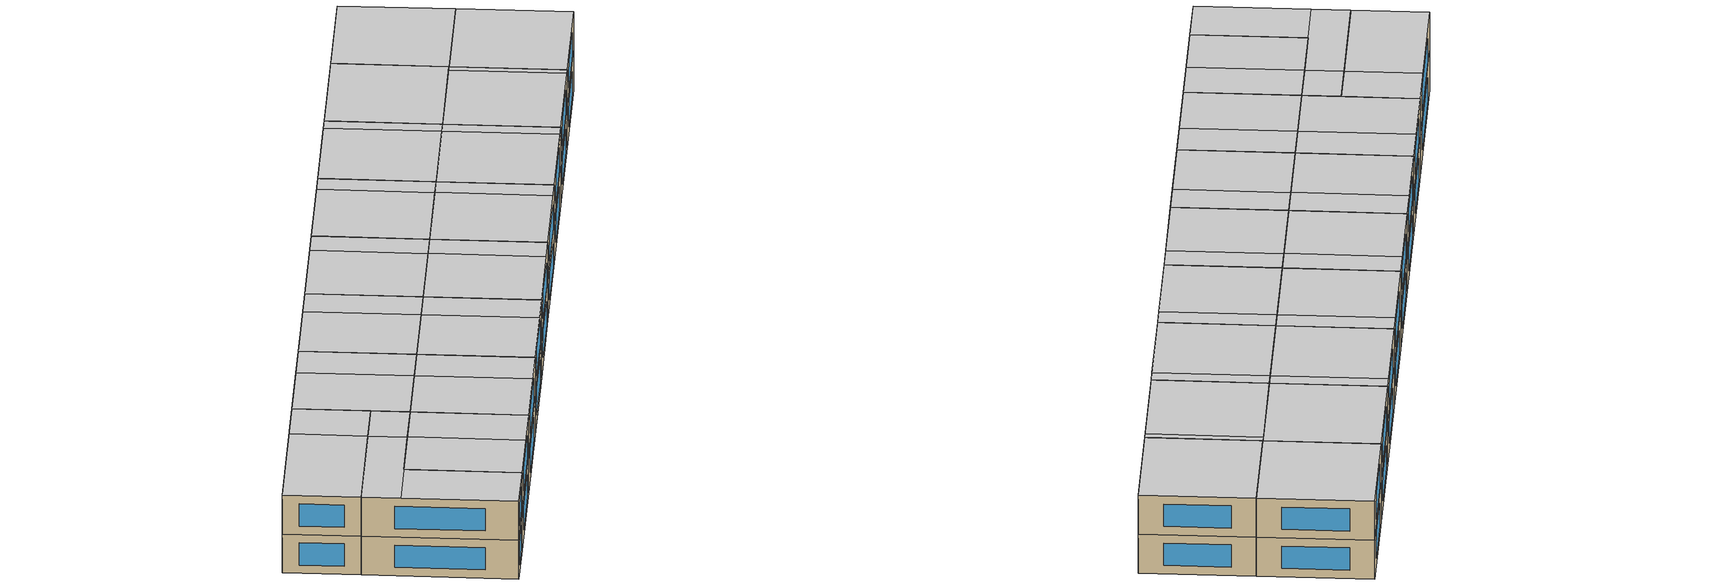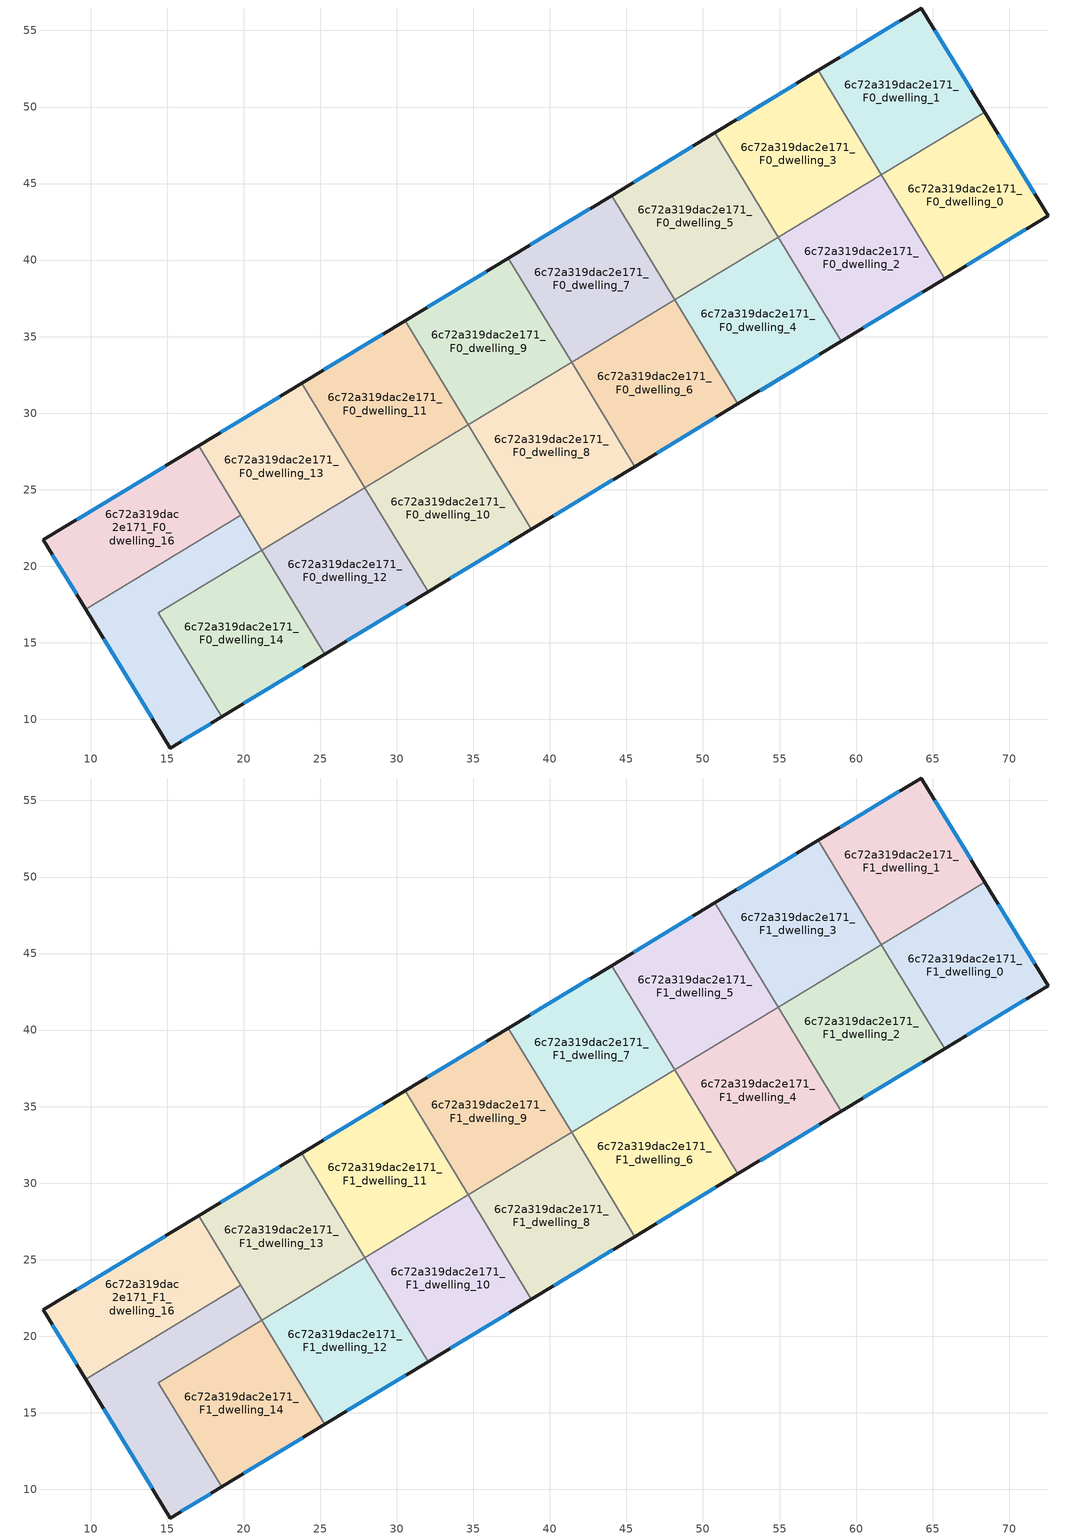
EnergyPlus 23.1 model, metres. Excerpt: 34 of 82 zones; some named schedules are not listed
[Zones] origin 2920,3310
6c72a319dac2e171_F0_dwelling_0
 floor ground (EU_floor_Construction): 68.41,49.67 72.55,42.89 65.78,38.78 61.66,45.58 z0
 wall outside (EU_wall_Construction): 65.78,38.78 72.55,42.89 68.41,49.67 z0:3
 wall to 6c72a319dac2e171_F0_dwelling_1 (EU_wall_Construction): 68.41,49.67 61.66,45.58 z0:3
 wall to 6c72a319dac2e171_F0_dwelling_2 (EU_wall_Construction): 61.66,45.58 65.78,38.78 z0:3
 window (EU_Window_Construction): 71.66,44.34 69.3,48.21 / 67.23,39.66 71.1,42.01 z0.64:2.36
6c72a319dac2e171_F0_dwelling_1
 floor ground (EU_floor_Construction): 64.25,56.47 68.41,49.67 61.66,45.58 57.53,52.39 z0
 wall outside (EU_wall_Construction): 68.41,49.67 64.25,56.47 57.53,52.39 z0:3
 wall to 6c72a319dac2e171_F0_dwelling_3 (EU_wall_Construction): 57.53,52.39 61.65,45.59 z0:3
 wall to 6c72a319dac2e171_F0_dwelling_2 (EU_wall_Construction): 61.65,45.59 61.66,45.58 z0:3
 window (EU_Window_Construction): 67.52,51.12 65.14,55.01 / 62.81,55.6 58.97,53.27 z0.64:2.36
6c72a319dac2e171_F0_dwelling_10
 floor ground (EU_floor_Construction): 34.66,29.23 38.79,22.42 32.04,18.34 27.92,25.14 z0
 wall outside (EU_wall_Construction): 32.04,18.34 38.79,22.42 z0:3
 wall to 6c72a319dac2e171_F0_dwelling_11 (EU_wall_Construction): 34.66,29.23 27.92,25.14 z0:3
 wall to 6c72a319dac2e171_F0_dwelling_8 (EU_wall_Construction): 38.79,22.42 34.66,29.23 z0:3
 wall to 6c72a319dac2e171_F0_dwelling_12 (EU_wall_Construction): 27.92,25.14 32.04,18.34 z0:3
 window (EU_Window_Construction): 33.49,19.21 37.34,21.55 z0.64:2.36
6c72a319dac2e171_F0_dwelling_11
 floor ground (EU_floor_Construction): 30.54,36.04 34.66,29.23 27.92,25.14 23.79,31.95 z0
 wall outside (EU_wall_Construction): 30.54,36.04 23.79,31.95 z0:3
 wall to 6c72a319dac2e171_F0_dwelling_9 (EU_wall_Construction): 34.66,29.23 30.54,36.04 z0:3
 wall to 6c72a319dac2e171_F0_dwelling_13 (EU_wall_Construction): 23.79,31.95 27.92,25.14 z0:3
 window (EU_Window_Construction): 29.09,35.16 25.24,32.83 z0.64:2.36
6c72a319dac2e171_F0_dwelling_12
 floor ground (EU_floor_Construction): 27.92,25.14 32.04,18.34 25.3,14.25 21.17,21.05 z0
 wall outside (EU_wall_Construction): 25.3,14.25 32.04,18.34 z0:3
 wall to 6c72a319dac2e171_F0_dwelling_14 (EU_wall_Construction): 21.17,21.05 25.3,14.25 z0:3
 wall to 6c72a319dac2e171_F0_dwelling_13 (EU_wall_Construction): 27.92,25.14 21.17,21.05 z0:3
 window (EU_Window_Construction): 26.74,15.12 30.6,17.46 z0.64:2.36
6c72a319dac2e171_F0_dwelling_13
 floor ground (EU_floor_Construction): 23.79,31.95 27.92,25.14 21.17,21.05 17.04,27.86 z0
 wall outside (EU_wall_Construction): 23.79,31.95 17.04,27.86 z0:3
 wall to 6c72a319dac2e171_F0_dwelling_16 (EU_wall_Construction): 17.04,27.86 19.79,23.33 z0:3
 wall to 6c72a319dac2e171_F0_dwelling_15 (EU_wall_Construction): 19.79,23.33 21.17,21.05 z0:3
 window (EU_Window_Construction): 22.35,31.08 18.49,28.74 z0.64:2.36
6c72a319dac2e171_F0_dwelling_14
 floor ground (EU_floor_Construction): 21.17,21.05 25.3,14.25 18.55,10.16 14.42,16.97 z0
 wall outside (EU_wall_Construction): 18.55,10.16 25.3,14.25 z0:3
 wall to 6c72a319dac2e171_F0_dwelling_15 (EU_wall_Construction): 21.17,21.05 14.42,16.97 18.55,10.16 z0:3
 window (EU_Window_Construction): 20,11.03 23.85,13.37 z0.64:2.36
6c72a319dac2e171_F0_dwelling_15
 floor ground (EU_floor_Construction): 19.79,23.33 21.17,21.05 14.42,16.97 18.55,10.16 15.2,8.13 9.67,17.19 z0
 wall outside (EU_wall_Construction): 9.67,17.19 15.2,8.13 18.55,10.16 z0:3
 wall to 6c72a319dac2e171_F0_dwelling_16 (EU_wall_Construction): 19.79,23.33 9.67,17.19 z0:3
 window (EU_Window_Construction): 15.92,8.56 17.83,9.72 / 10.85,15.25 14.01,10.07 z0.64:2.36
6c72a319dac2e171_F0_dwelling_16
 floor ground (EU_floor_Construction): 17.04,27.86 19.79,23.33 9.67,17.19 6.91,21.72 z0
 wall outside (EU_wall_Construction): 17.04,27.86 6.91,21.72 9.67,17.19 z0:3
 window (EU_Window_Construction): 7.5,20.75 9.07,18.16 / 14.87,26.55 9.08,23.03 z0.64:2.36
6c72a319dac2e171_F0_dwelling_2
 floor ground (EU_floor_Construction): 61.65,45.59 65.78,38.78 59.03,34.69 54.91,41.5 z0
 wall outside (EU_wall_Construction): 59.03,34.69 65.78,38.78 z0:3
 wall to 6c72a319dac2e171_F0_dwelling_4 (EU_wall_Construction): 54.91,41.5 59.03,34.69 z0:3
 wall to 6c72a319dac2e171_F0_dwelling_3 (EU_wall_Construction): 61.65,45.59 54.91,41.5 z0:3
 window (EU_Window_Construction): 60.48,35.57 64.33,37.91 z0.64:2.36
6c72a319dac2e171_F0_dwelling_3
 floor ground (EU_floor_Construction): 57.53,52.39 61.65,45.59 54.91,41.5 50.78,48.31 z0
 wall outside (EU_wall_Construction): 57.53,52.39 50.78,48.31 z0:3
 wall to 6c72a319dac2e171_F0_dwelling_5 (EU_wall_Construction): 50.78,48.31 54.91,41.5 z0:3
 window (EU_Window_Construction): 56.08,51.52 52.23,49.18 z0.64:2.36
6c72a319dac2e171_F0_dwelling_4
 floor ground (EU_floor_Construction): 54.91,41.5 59.03,34.69 52.28,30.6 48.16,37.41 z0
 wall outside (EU_wall_Construction): 52.28,30.6 59.03,34.69 z0:3
 wall to 6c72a319dac2e171_F0_dwelling_6 (EU_wall_Construction): 48.16,37.41 52.28,30.6 z0:3
 wall to 6c72a319dac2e171_F0_dwelling_5 (EU_wall_Construction): 54.91,41.5 48.16,37.41 z0:3
 window (EU_Window_Construction): 53.73,31.48 57.59,33.82 z0.64:2.36
6c72a319dac2e171_F0_dwelling_5
 floor ground (EU_floor_Construction): 50.78,48.31 54.91,41.5 48.16,37.41 44.03,44.22 z0
 wall outside (EU_wall_Construction): 50.78,48.31 44.03,44.22 z0:3
 wall to 6c72a319dac2e171_F0_dwelling_7 (EU_wall_Construction): 44.03,44.22 48.16,37.41 z0:3
 wall adiabatic (EU_wall_Construction): 48.16,37.41 52.28,30.6 z0:3
 window (EU_Window_Construction): 49.33,47.43 45.48,45.09 z0.64:2.36
6c72a319dac2e171_F0_dwelling_6
 floor ground (EU_floor_Construction): 48.16,37.41 52.28,30.6 45.54,26.51 41.41,33.32 z0
 wall outside (EU_wall_Construction): 45.54,26.51 52.28,30.6 z0:3
 wall to 6c72a319dac2e171_F0_dwelling_8 (EU_wall_Construction): 41.41,33.32 45.54,26.51 z0:3
 wall to 6c72a319dac2e171_F0_dwelling_7 (EU_wall_Construction): 48.16,37.41 41.41,33.32 z0:3
 window (EU_Window_Construction): 46.98,27.39 50.84,29.73 z0.64:2.36
6c72a319dac2e171_F0_dwelling_7
 floor ground (EU_floor_Construction): 44.03,44.22 48.16,37.41 41.41,33.32 37.28,40.13 z0
 wall outside (EU_wall_Construction): 44.03,44.22 37.28,40.13 z0:3
 wall to 6c72a319dac2e171_F0_dwelling_9 (EU_wall_Construction): 37.28,40.13 41.41,33.32 z0:3
 window (EU_Window_Construction): 42.59,43.34 38.73,41 z0.64:2.36
6c72a319dac2e171_F0_dwelling_8
 floor ground (EU_floor_Construction): 41.41,33.32 45.54,26.51 38.79,22.42 34.66,29.23 z0
 wall outside (EU_wall_Construction): 38.79,22.42 45.54,26.51 z0:3
 wall to 6c72a319dac2e171_F0_dwelling_9 (EU_wall_Construction): 41.41,33.32 34.66,29.23 z0:3
 window (EU_Window_Construction): 40.24,23.3 44.09,25.64 z0.64:2.36
6c72a319dac2e171_F0_dwelling_9
 floor ground (EU_floor_Construction): 37.28,40.13 41.41,33.32 34.66,29.23 30.54,36.04 z0
 wall outside (EU_wall_Construction): 37.28,40.13 30.54,36.04 z0:3
 window (EU_Window_Construction): 35.84,39.25 31.98,36.92 z0.64:2.36
6c72a319dac2e171_F1_dwelling_0
 floor to 6c72a319dac2e171_F0_dwelling_0 (EU_floor_Construction): 68.41,49.67 72.55,42.89 65.78,38.78 61.66,45.58 z3
 wall outside (EU_wall_Construction): 65.78,38.78 72.55,42.89 68.41,49.67 z3:6
 wall to 6c72a319dac2e171_F1_dwelling_1 (EU_wall_Construction): 68.41,49.67 61.66,45.58 z3:6
 wall to 6c72a319dac2e171_F1_dwelling_2 (EU_wall_Construction): 61.66,45.58 65.78,38.78 z3:6
 window (EU_Window_Construction): 71.66,44.34 69.3,48.21 / 67.23,39.66 71.1,42.01 z3.64:5.36
 ceiling adiabatic (EU_roof_Construction): 72.55,42.89 68.41,49.67 61.66,45.58 65.78,38.78 z6
6c72a319dac2e171_F1_dwelling_1
 floor to 6c72a319dac2e171_F0_dwelling_1 (EU_floor_Construction): 64.25,56.47 68.41,49.67 61.66,45.58 57.53,52.39 z3
 wall outside (EU_wall_Construction): 68.41,49.67 64.25,56.47 57.53,52.39 z3:6
 wall to 6c72a319dac2e171_F1_dwelling_3 (EU_wall_Construction): 57.53,52.39 61.65,45.59 z3:6
 wall to 6c72a319dac2e171_F1_dwelling_2 (EU_wall_Construction): 61.65,45.59 61.66,45.58 z3:6
 window (EU_Window_Construction): 67.52,51.12 65.14,55.01 / 62.81,55.6 58.97,53.27 z3.64:5.36
 ceiling to 6c72a319dac2e171_F2_dwelling_0 (EU_floor_Construction): 68.4,49.68 64.25,56.47 57.53,52.39 61.65,45.59 z6
 ceiling to 6c72a319dac2e171_F2_dwelling_8 (EU_floor_Construction): 68.41,49.67 68.4,49.68 61.65,45.59 61.66,45.58 z6
6c72a319dac2e171_F1_dwelling_10
 floor to 6c72a319dac2e171_F0_dwelling_10 (EU_floor_Construction): 34.66,29.23 38.79,22.42 32.04,18.34 27.92,25.14 z3
 wall outside (EU_wall_Construction): 32.04,18.34 38.79,22.42 z3:6
 wall to 6c72a319dac2e171_F1_dwelling_11 (EU_wall_Construction): 34.66,29.23 27.92,25.14 z3:6
 wall to 6c72a319dac2e171_F1_dwelling_8 (EU_wall_Construction): 38.79,22.42 34.66,29.23 z3:6
 wall to 6c72a319dac2e171_F1_dwelling_12 (EU_wall_Construction): 27.92,25.14 32.04,18.34 z3:6
 window (EU_Window_Construction): 33.49,19.21 37.34,21.55 z3.64:5.36
 ceiling to 6c72a319dac2e171_F2_dwelling_12 (EU_floor_Construction): 38.79,22.43 34.66,29.23 32.57,27.96 36.69,21.16 z6
 ceiling adiabatic (EU_roof_Construction): 36.69,21.16 32.57,27.96 27.92,25.14 32.04,18.34 z6
6c72a319dac2e171_F1_dwelling_11
 floor to 6c72a319dac2e171_F0_dwelling_11 (EU_floor_Construction): 30.54,36.04 34.66,29.23 27.92,25.14 23.79,31.95 z3
 wall outside (EU_wall_Construction): 30.54,36.04 23.79,31.95 z3:6
 wall to 6c72a319dac2e171_F1_dwelling_9 (EU_wall_Construction): 34.66,29.23 30.54,36.04 z3:6
 wall to 6c72a319dac2e171_F1_dwelling_13 (EU_wall_Construction): 23.79,31.95 27.92,25.14 z3:6
 window (EU_Window_Construction): 29.09,35.16 25.24,32.83 z3.64:5.36
 ceiling to 6c72a319dac2e171_F2_dwelling_5 (EU_floor_Construction): 32.54,27.95 28.42,34.75 23.79,31.95 27.92,25.14 z6
 ceiling to 6c72a319dac2e171_F2_dwelling_4 (EU_floor_Construction): 34.66,29.23 30.54,36.04 28.42,34.75 32.54,27.95 z6
6c72a319dac2e171_F1_dwelling_12
 floor to 6c72a319dac2e171_F0_dwelling_12 (EU_floor_Construction): 27.92,25.14 32.04,18.34 25.3,14.25 21.17,21.05 z3
 wall outside (EU_wall_Construction): 25.3,14.25 32.04,18.34 z3:6
 wall to 6c72a319dac2e171_F1_dwelling_14 (EU_wall_Construction): 21.17,21.05 25.3,14.25 z3:6
 wall to 6c72a319dac2e171_F1_dwelling_13 (EU_wall_Construction): 27.92,25.14 21.17,21.05 z3:6
 window (EU_Window_Construction): 26.74,15.12 30.6,17.46 z3.64:5.36
 ceiling to 6c72a319dac2e171_F2_dwelling_14 (EU_floor_Construction): 29.53,16.81 25.4,23.62 21.17,21.05 25.3,14.25 z6
 ceiling to 6c72a319dac2e171_F2_dwelling_13 (EU_floor_Construction): 32.04,18.34 27.92,25.14 25.4,23.62 29.53,16.81 z6
6c72a319dac2e171_F1_dwelling_13
 floor to 6c72a319dac2e171_F0_dwelling_13 (EU_floor_Construction): 23.79,31.95 27.92,25.14 21.17,21.05 17.04,27.86 z3
 wall outside (EU_wall_Construction): 23.79,31.95 17.04,27.86 z3:6
 wall to 6c72a319dac2e171_F1_dwelling_16 (EU_wall_Construction): 17.04,27.86 19.79,23.33 z3:6
 wall to 6c72a319dac2e171_F1_dwelling_15 (EU_wall_Construction): 19.79,23.33 21.17,21.05 z3:6
 window (EU_Window_Construction): 22.35,31.08 18.49,28.74 z3.64:5.36
 ceiling to 6c72a319dac2e171_F2_dwelling_6 (EU_floor_Construction): 25.37,23.6 21.25,30.41 17.04,27.86 21.17,21.05 z6
 ceiling to 6c72a319dac2e171_F2_dwelling_5 (EU_floor_Construction): 27.92,25.14 23.79,31.95 21.25,30.41 25.37,23.6 z6
6c72a319dac2e171_F1_dwelling_14
 floor to 6c72a319dac2e171_F0_dwelling_14 (EU_floor_Construction): 21.17,21.05 25.3,14.25 18.55,10.16 14.42,16.97 z3
 wall outside (EU_wall_Construction): 18.55,10.16 25.3,14.25 z3:6
 wall to 6c72a319dac2e171_F1_dwelling_15 (EU_wall_Construction): 21.17,21.05 14.42,16.97 18.55,10.16 z3:6
 window (EU_Window_Construction): 20,11.03 23.85,13.37 z3.64:5.36
 ceiling to 6c72a319dac2e171_F2_dwelling_15 (EU_floor_Construction): 22.36,12.46 18.23,19.27 14.42,16.97 18.55,10.16 z6
 ceiling to 6c72a319dac2e171_F2_dwelling_14 (EU_floor_Construction): 25.3,14.25 21.17,21.05 18.23,19.27 22.36,12.46 z6
6c72a319dac2e171_F1_dwelling_15
 floor to 6c72a319dac2e171_F0_dwelling_15 (EU_floor_Construction): 19.79,23.33 21.17,21.05 14.42,16.97 18.55,10.16 15.2,8.13 9.67,17.19 z3
 wall outside (EU_wall_Construction): 9.67,17.19 15.2,8.13 18.55,10.16 z3:6
 wall to 6c72a319dac2e171_F1_dwelling_16 (EU_wall_Construction): 19.79,23.33 9.67,17.19 z3:6
 window (EU_Window_Construction): 15.92,8.56 17.83,9.72 / 10.85,15.25 14.01,10.07 z3.64:5.36
 ceiling to 6c72a319dac2e171_F2_dwelling_7 (EU_floor_Construction): 18.21,19.26 16.83,21.54 9.67,17.19 11.05,14.92 z6
 ceiling to 6c72a319dac2e171_F2_dwelling_6 (EU_floor_Construction): 21.17,21.05 19.79,23.33 16.83,21.54 18.21,19.26 z6
 ceiling to 6c72a319dac2e171_F2_dwelling_15 (EU_floor_Construction): 18.55,10.16 14.42,16.97 11.05,14.92 15.2,8.13 z6
6c72a319dac2e171_F1_dwelling_16
 floor to 6c72a319dac2e171_F0_dwelling_16 (EU_floor_Construction): 17.04,27.86 19.79,23.33 9.67,17.19 6.91,21.72 z3
 wall outside (EU_wall_Construction): 17.04,27.86 6.91,21.72 9.67,17.19 z3:6
 window (EU_Window_Construction): 7.5,20.75 9.07,18.16 / 14.87,26.55 9.08,23.03 z3.64:5.36
 ceiling to 6c72a319dac2e171_F2_dwelling_7 (EU_floor_Construction): 16.83,21.54 14.08,26.07 6.91,21.72 9.67,17.19 z6
 ceiling to 6c72a319dac2e171_F2_dwelling_6 (EU_floor_Construction): 19.79,23.33 17.04,27.86 14.08,26.07 16.83,21.54 z6
6c72a319dac2e171_F1_dwelling_2
 floor to 6c72a319dac2e171_F0_dwelling_2 (EU_floor_Construction): 61.65,45.59 65.78,38.78 59.03,34.69 54.91,41.5 z3
 wall outside (EU_wall_Construction): 59.03,34.69 65.78,38.78 z3:6
 wall to 6c72a319dac2e171_F1_dwelling_4 (EU_wall_Construction): 54.91,41.5 59.03,34.69 z3:6
 wall to 6c72a319dac2e171_F1_dwelling_3 (EU_wall_Construction): 61.65,45.59 54.91,41.5 z3:6
 window (EU_Window_Construction): 60.48,35.57 64.33,37.91 z3.64:5.36
 ceiling to 6c72a319dac2e171_F2_dwelling_9 (EU_floor_Construction): 65.37,38.53 61.25,45.34 54.91,41.5 59.03,34.69 z6
 ceiling adiabatic (EU_roof_Construction): 65.78,38.78 61.65,45.59 61.25,45.34 65.37,38.53 z6
6c72a319dac2e171_F1_dwelling_3
 floor to 6c72a319dac2e171_F0_dwelling_3 (EU_floor_Construction): 57.53,52.39 61.65,45.59 54.91,41.5 50.78,48.31 z3
 wall outside (EU_wall_Construction): 57.53,52.39 50.78,48.31 z3:6
 wall to 6c72a319dac2e171_F1_dwelling_5 (EU_wall_Construction): 50.78,48.31 54.91,41.5 z3:6
 window (EU_Window_Construction): 56.08,51.52 52.23,49.18 z3.64:5.36
 ceiling adiabatic (EU_roof_Construction): 61.65,45.59 57.53,52.39 50.78,48.31 54.91,41.5 z6
6c72a319dac2e171_F1_dwelling_4
 floor to 6c72a319dac2e171_F0_dwelling_4 (EU_floor_Construction): 54.91,41.5 59.03,34.69 52.28,30.6 48.16,37.41 z3
 wall outside (EU_wall_Construction): 52.28,30.6 59.03,34.69 z3:6
 wall to 6c72a319dac2e171_F1_dwelling_6 (EU_wall_Construction): 48.16,37.41 52.28,30.6 z3:6
 wall to 6c72a319dac2e171_F1_dwelling_5 (EU_wall_Construction): 54.91,41.5 48.16,37.41 z3:6
 window (EU_Window_Construction): 53.73,31.48 57.59,33.82 z3.64:5.36
 ceiling to 6c72a319dac2e171_F2_dwelling_10 (EU_floor_Construction): 58.2,34.19 54.08,41 48.16,37.41 52.28,30.6 z6
 ceiling to 6c72a319dac2e171_F2_dwelling_9 (EU_floor_Construction): 59.03,34.69 54.91,41.5 54.08,41 58.2,34.19 z6
6c72a319dac2e171_F1_dwelling_5
 floor to 6c72a319dac2e171_F0_dwelling_5 (EU_floor_Construction): 50.78,48.31 54.91,41.5 48.16,37.41 44.03,44.22 z3
 wall outside (EU_wall_Construction): 50.78,48.31 44.03,44.22 z3:6
 wall to 6c72a319dac2e171_F1_dwelling_7 (EU_wall_Construction): 44.03,44.22 48.16,37.41 z3:6
 wall adiabatic (EU_wall_Construction): 48.16,37.41 52.28,30.6 z3:6
 window (EU_Window_Construction): 49.33,47.43 45.48,45.09 z3.64:5.36
 ceiling to 6c72a319dac2e171_F2_dwelling_2 (EU_floor_Construction): 54.05,40.98 49.92,47.79 44.03,44.22 48.16,37.41 z6
 ceiling to 6c72a319dac2e171_F2_dwelling_1 (EU_floor_Construction): 54.91,41.5 50.78,48.31 49.92,47.79 54.05,40.98 z6
6c72a319dac2e171_F1_dwelling_6
 floor to 6c72a319dac2e171_F0_dwelling_6 (EU_floor_Construction): 48.16,37.41 52.28,30.6 45.54,26.51 41.41,33.32 z3
 wall outside (EU_wall_Construction): 45.54,26.51 52.28,30.6 z3:6
 wall to 6c72a319dac2e171_F1_dwelling_8 (EU_wall_Construction): 41.41,33.32 45.54,26.51 z3:6
 wall to 6c72a319dac2e171_F1_dwelling_7 (EU_wall_Construction): 48.16,37.41 41.41,33.32 z3:6
 window (EU_Window_Construction): 46.98,27.39 50.84,29.73 z3.64:5.36
 ceiling to 6c72a319dac2e171_F2_dwelling_11 (EU_floor_Construction): 51.03,29.84 46.91,36.65 41.41,33.32 45.54,26.51 z6
 ceiling to 6c72a319dac2e171_F2_dwelling_10 (EU_floor_Construction): 52.28,30.6 48.16,37.41 46.91,36.65 51.03,29.84 z6
6c72a319dac2e171_F1_dwelling_7
 floor to 6c72a319dac2e171_F0_dwelling_7 (EU_floor_Construction): 44.03,44.22 48.16,37.41 41.41,33.32 37.28,40.13 z3
 wall outside (EU_wall_Construction): 44.03,44.22 37.28,40.13 z3:6
 wall to 6c72a319dac2e171_F1_dwelling_9 (EU_wall_Construction): 37.28,40.13 41.41,33.32 z3:6
 window (EU_Window_Construction): 42.59,43.34 38.73,41 z3.64:5.36
 ceiling to 6c72a319dac2e171_F2_dwelling_3 (EU_floor_Construction): 46.88,36.63 42.75,43.44 37.28,40.13 41.41,33.32 z6
 ceiling to 6c72a319dac2e171_F2_dwelling_2 (EU_floor_Construction): 48.16,37.41 44.03,44.22 42.75,43.44 46.88,36.63 z6
6c72a319dac2e171_F1_dwelling_8
 floor to 6c72a319dac2e171_F0_dwelling_8 (EU_floor_Construction): 41.41,33.32 45.54,26.51 38.79,22.42 34.66,29.23 z3
 wall outside (EU_wall_Construction): 38.79,22.42 45.54,26.51 z3:6
 wall to 6c72a319dac2e171_F1_dwelling_9 (EU_wall_Construction): 41.41,33.32 34.66,29.23 z3:6
 window (EU_Window_Construction): 40.24,23.3 44.09,25.64 z3.64:5.36
 ceiling to 6c72a319dac2e171_F2_dwelling_11 (EU_floor_Construction): 45.54,26.51 41.41,33.32 39.74,32.31 43.86,25.5 z6
 ceiling adiabatic (EU_roof_Construction): 43.86,25.5 39.74,32.31 34.66,29.23 38.79,22.42 45.54,26.51 z6
6c72a319dac2e171_F1_dwelling_9
 floor to 6c72a319dac2e171_F0_dwelling_9 (EU_floor_Construction): 37.28,40.13 41.41,33.32 34.66,29.23 30.54,36.04 z3
 wall outside (EU_wall_Construction): 37.28,40.13 30.54,36.04 z3:6
 window (EU_Window_Construction): 35.84,39.25 31.98,36.92 z3.64:5.36
 ceiling to 6c72a319dac2e171_F2_dwelling_4 (EU_floor_Construction): 39.71,32.29 35.59,39.1 30.54,36.04 34.66,29.23 z6
 ceiling to 6c72a319dac2e171_F2_dwelling_3 (EU_floor_Construction): 41.41,33.32 37.28,40.13 35.59,39.1 39.71,32.29 z6
[Building]
EU S2 Campaign: North Axis=0; Terrain=City; Solar Distribution=FullExterior
[Site:Location]
Yerevan-Zvartnots.Intl.AP: Latitude=40.15; Longitude=44.383; Time Zone=4; Elevation=854
[SizingPeriod:WeatherFileDays]
AnnualSizingPeriod: Begin Month=1; Begin Day of Month=1; End Month=12; End Day of Month=31; Day of Week for Start Day=Monday; Use Weather File Daylight Saving Period=No; Use Weather File Rain and Snow Indicators=No
[MATERIAL]
EU_InternalMass_Material: Roughness=MediumRough; Thickness=0.1; Conductivity=1; Density=1800; Specific Heat=900; Thermal Absorptance=0.9; Solar Absorptance=0.7; Visible Absorptance=0.7
[MATERIAL:NOMASS] Roughness=MediumRough; Thermal Absorptance=0.9; Solar Absorptance=0.7; Visible Absorptance=0.7
Name | Thermal Resistance
EU_wall_NoMass | 1.05043
EU_roof_NoMass | 1.45357
EU_floor_NoMass | 0.478065
[WINDOWMATERIAL:SIMPLEGLAZINGSYSTEM]
EU_Window_SimpleGlazing: UFactor=2.5566; Solar Heat Gain Coefficient=0.75; Visible Transmittance=0.75
[CONSTRUCTION]
EU_wall_Construction: EU_wall_NoMass
EU_roof_Construction: EU_roof_NoMass
EU_floor_Construction: EU_floor_NoMass
EU_Window_Construction: EU_Window_SimpleGlazing
EU_InternalMass_Construction: EU_InternalMass_Material
[ZONE] Type=1; Multiplier=1; Ceiling Height=autocalculate; Floor Area=autocalculate; Part of Total Floor Area=Yes
Name | Volume
6c72a319dac2e171_F0_dwelling_0; 6c72a319dac2e171_F1_dwelling_0; 6c72a319dac2e171_F0_dwelling_3; 6c72a319dac2e171_F1_dwelling_3; 6c72a319dac2e171_F0_dwelling_6; 6c72a319dac2e171_F1_dwelling_6; 6c72a319dac2e171_F0_dwelling_9; 6c72a319dac2e171_F1_dwelling_9 | 188.398
6c72a319dac2e171_F0_dwelling_1; 6c72a319dac2e171_F1_dwelling_1 | 188.396
6c72a319dac2e171_F0_dwelling_10; 6c72a319dac2e171_F1_dwelling_10; 6c72a319dac2e171_F0_dwelling_12; 6c72a319dac2e171_F1_dwelling_12 | 188.394
6c72a319dac2e171_F0_dwelling_11; 6c72a319dac2e171_F1_dwelling_11 | 188.418
6c72a319dac2e171_F0_dwelling_13; 6c72a319dac2e171_F1_dwelling_13 | 188.41
6c72a319dac2e171_F0_dwelling_14; 6c72a319dac2e171_F1_dwelling_14 | 188.414
6c72a319dac2e171_F0_dwelling_15; 6c72a319dac2e171_F1_dwelling_15 | 188.405
6c72a319dac2e171_F0_dwelling_16; 6c72a319dac2e171_F1_dwelling_16 | 188.381
6c72a319dac2e171_F0_dwelling_2; 6c72a319dac2e171_F1_dwelling_2; 6c72a319dac2e171_F0_dwelling_4; 6c72a319dac2e171_F1_dwelling_4 | 188.378
6c72a319dac2e171_F0_dwelling_5; 6c72a319dac2e171_F1_dwelling_5 | 188.404
6c72a319dac2e171_F0_dwelling_7; 6c72a319dac2e171_F1_dwelling_7 | 188.415
6c72a319dac2e171_F0_dwelling_8; 6c72a319dac2e171_F1_dwelling_8 | 188.395
[INTERNALMASS] Construction=EU_InternalMass_Construction
Name | Zone or ZoneList | Surface Area
6c72a319dac2e171_F0_dwelling_0_EU_InternalMass | 6c72a319dac2e171_F0_dwelling_0 | 62.7971
6c72a319dac2e171_F0_dwelling_1_EU_InternalMass | 6c72a319dac2e171_F0_dwelling_1 | 62.8001
6c72a319dac2e171_F0_dwelling_2_EU_InternalMass | 6c72a319dac2e171_F0_dwelling_2 | 62.7943
6c72a319dac2e171_F0_dwelling_3_EU_InternalMass | 6c72a319dac2e171_F0_dwelling_3 | 62.8011
6c72a319dac2e171_F0_dwelling_4_EU_InternalMass | 6c72a319dac2e171_F0_dwelling_4 | 62.7916
6c72a319dac2e171_F0_dwelling_5_EU_InternalMass | 6c72a319dac2e171_F0_dwelling_5 | 62.8076
6c72a319dac2e171_F0_dwelling_6_EU_InternalMass | 6c72a319dac2e171_F0_dwelling_6 | 62.7987
6c72a319dac2e171_F0_dwelling_7_EU_InternalMass | 6c72a319dac2e171_F0_dwelling_7 | 62.8011
6c72a319dac2e171_F0_dwelling_8_EU_InternalMass | 6c72a319dac2e171_F0_dwelling_8 | 62.7987
6c72a319dac2e171_F0_dwelling_9_EU_InternalMass | 6c72a319dac2e171_F0_dwelling_9 | 62.7983
6c72a319dac2e171_F0_dwelling_10_EU_InternalMass | 6c72a319dac2e171_F0_dwelling_10 | 62.7987
6c72a319dac2e171_F0_dwelling_11_EU_InternalMass | 6c72a319dac2e171_F0_dwelling_11 | 62.8071
6c72a319dac2e171_F0_dwelling_12_EU_InternalMass | 6c72a319dac2e171_F0_dwelling_12 | 62.7997
6c72a319dac2e171_F0_dwelling_13_EU_InternalMass | 6c72a319dac2e171_F0_dwelling_13 | 62.8007
6c72a319dac2e171_F0_dwelling_14_EU_InternalMass | 6c72a319dac2e171_F0_dwelling_14 | 62.8021
6c72a319dac2e171_F0_dwelling_15_EU_InternalMass | 6c72a319dac2e171_F0_dwelling_15 | 62.8015
6c72a319dac2e171_F0_dwelling_16_EU_InternalMass | 6c72a319dac2e171_F0_dwelling_16 | 62.7933
6c72a319dac2e171_F1_dwelling_0_EU_InternalMass | 6c72a319dac2e171_F1_dwelling_0 | 62.7971
6c72a319dac2e171_F1_dwelling_1_EU_InternalMass | 6c72a319dac2e171_F1_dwelling_1 | 62.8001
6c72a319dac2e171_F1_dwelling_2_EU_InternalMass | 6c72a319dac2e171_F1_dwelling_2 | 62.7943
6c72a319dac2e171_F1_dwelling_3_EU_InternalMass | 6c72a319dac2e171_F1_dwelling_3 | 62.8011
6c72a319dac2e171_F1_dwelling_4_EU_InternalMass | 6c72a319dac2e171_F1_dwelling_4 | 62.7916
6c72a319dac2e171_F1_dwelling_5_EU_InternalMass | 6c72a319dac2e171_F1_dwelling_5 | 62.8076
6c72a319dac2e171_F1_dwelling_6_EU_InternalMass | 6c72a319dac2e171_F1_dwelling_6 | 62.7987
6c72a319dac2e171_F1_dwelling_7_EU_InternalMass | 6c72a319dac2e171_F1_dwelling_7 | 62.8011
6c72a319dac2e171_F1_dwelling_8_EU_InternalMass | 6c72a319dac2e171_F1_dwelling_8 | 62.7987
6c72a319dac2e171_F1_dwelling_9_EU_InternalMass | 6c72a319dac2e171_F1_dwelling_9 | 62.7983
6c72a319dac2e171_F1_dwelling_10_EU_InternalMass | 6c72a319dac2e171_F1_dwelling_10 | 62.7987
6c72a319dac2e171_F1_dwelling_11_EU_InternalMass | 6c72a319dac2e171_F1_dwelling_11 | 62.8071
6c72a319dac2e171_F1_dwelling_12_EU_InternalMass | 6c72a319dac2e171_F1_dwelling_12 | 62.7997
6c72a319dac2e171_F1_dwelling_13_EU_InternalMass | 6c72a319dac2e171_F1_dwelling_13 | 62.8007
6c72a319dac2e171_F1_dwelling_14_EU_InternalMass | 6c72a319dac2e171_F1_dwelling_14 | 62.8021
6c72a319dac2e171_F1_dwelling_15_EU_InternalMass | 6c72a319dac2e171_F1_dwelling_15 | 62.8015
6c72a319dac2e171_F1_dwelling_16_EU_InternalMass | 6c72a319dac2e171_F1_dwelling_16 | 62.7933
[OTHEREQUIPMENT] Fuel Type=Electricity; Design Level Calculation Method=Watts/Area; Power per Zone Floor Area=1; Fraction Latent=0; Fraction Radiant=0; Fraction Lost=0; Carbon Dioxide Generation Rate=0; EndUse Subcategory=EU_Step8_InternalGains
Name | Zone or ZoneList or Space or SpaceList | Schedule
EU_Step8_InternalGain_6c72a319dac2e171_F0_dwelling_0_f000 | 6c72a319dac2e171_F0_dwelling_0 | EU_Step8_GainSchedule_6c72a319dac2e171_F0_dwelling_0_f000
EU_Step8_InternalGain_6c72a319dac2e171_F0_dwelling_1_f000 | 6c72a319dac2e171_F0_dwelling_1 | EU_Step8_GainSchedule_6c72a319dac2e171_F0_dwelling_1_f000
EU_Step8_InternalGain_6c72a319dac2e171_F0_dwelling_2_f000 | 6c72a319dac2e171_F0_dwelling_2 | EU_Step8_GainSchedule_6c72a319dac2e171_F0_dwelling_2_f000
EU_Step8_InternalGain_6c72a319dac2e171_F0_dwelling_3_f000 | 6c72a319dac2e171_F0_dwelling_3 | EU_Step8_GainSchedule_6c72a319dac2e171_F0_dwelling_3_f000
EU_Step8_InternalGain_6c72a319dac2e171_F0_dwelling_4_f000 | 6c72a319dac2e171_F0_dwelling_4 | EU_Step8_GainSchedule_6c72a319dac2e171_F0_dwelling_4_f000
EU_Step8_InternalGain_6c72a319dac2e171_F0_dwelling_5_f000 | 6c72a319dac2e171_F0_dwelling_5 | EU_Step8_GainSchedule_6c72a319dac2e171_F0_dwelling_5_f000
EU_Step8_InternalGain_6c72a319dac2e171_F0_dwelling_6_f000 | 6c72a319dac2e171_F0_dwelling_6 | EU_Step8_GainSchedule_6c72a319dac2e171_F0_dwelling_6_f000
EU_Step8_InternalGain_6c72a319dac2e171_F0_dwelling_7_f000 | 6c72a319dac2e171_F0_dwelling_7 | EU_Step8_GainSchedule_6c72a319dac2e171_F0_dwelling_7_f000
EU_Step8_InternalGain_6c72a319dac2e171_F0_dwelling_8_f000 | 6c72a319dac2e171_F0_dwelling_8 | EU_Step8_GainSchedule_6c72a319dac2e171_F0_dwelling_8_f000
EU_Step8_InternalGain_6c72a319dac2e171_F0_dwelling_9_f000 | 6c72a319dac2e171_F0_dwelling_9 | EU_Step8_GainSchedule_6c72a319dac2e171_F0_dwelling_9_f000
EU_Step8_InternalGain_6c72a319dac2e171_F0_dwelling_10_f000 | 6c72a319dac2e171_F0_dwelling_10 | EU_Step8_GainSchedule_6c72a319dac2e171_F0_dwelling_10_f000
EU_Step8_InternalGain_6c72a319dac2e171_F0_dwelling_11_f000 | 6c72a319dac2e171_F0_dwelling_11 | EU_Step8_GainSchedule_6c72a319dac2e171_F0_dwelling_11_f000
EU_Step8_InternalGain_6c72a319dac2e171_F0_dwelling_12_f000 | 6c72a319dac2e171_F0_dwelling_12 | EU_Step8_GainSchedule_6c72a319dac2e171_F0_dwelling_12_f000
EU_Step8_InternalGain_6c72a319dac2e171_F0_dwelling_13_f000 | 6c72a319dac2e171_F0_dwelling_13 | EU_Step8_GainSchedule_6c72a319dac2e171_F0_dwelling_13_f000
EU_Step8_InternalGain_6c72a319dac2e171_F0_dwelling_14_f000 | 6c72a319dac2e171_F0_dwelling_14 | EU_Step8_GainSchedule_6c72a319dac2e171_F0_dwelling_14_f000
EU_Step8_InternalGain_6c72a319dac2e171_F0_dwelling_15_f000 | 6c72a319dac2e171_F0_dwelling_15 | EU_Step8_GainSchedule_6c72a319dac2e171_F0_dwelling_15_f000
EU_Step8_InternalGain_6c72a319dac2e171_F0_dwelling_16_f000 | 6c72a319dac2e171_F0_dwelling_16 | EU_Step8_GainSchedule_6c72a319dac2e171_F0_dwelling_16_f000
EU_Step8_InternalGain_6c72a319dac2e171_F1_dwelling_0_f000 | 6c72a319dac2e171_F1_dwelling_0 | EU_Step8_GainSchedule_6c72a319dac2e171_F1_dwelling_0_f000
EU_Step8_InternalGain_6c72a319dac2e171_F1_dwelling_1_f000 | 6c72a319dac2e171_F1_dwelling_1 | EU_Step8_GainSchedule_6c72a319dac2e171_F1_dwelling_1_f000
EU_Step8_InternalGain_6c72a319dac2e171_F1_dwelling_2_f000 | 6c72a319dac2e171_F1_dwelling_2 | EU_Step8_GainSchedule_6c72a319dac2e171_F1_dwelling_2_f000
EU_Step8_InternalGain_6c72a319dac2e171_F1_dwelling_3_f000 | 6c72a319dac2e171_F1_dwelling_3 | EU_Step8_GainSchedule_6c72a319dac2e171_F1_dwelling_3_f000
EU_Step8_InternalGain_6c72a319dac2e171_F1_dwelling_4_f000 | 6c72a319dac2e171_F1_dwelling_4 | EU_Step8_GainSchedule_6c72a319dac2e171_F1_dwelling_4_f000
EU_Step8_InternalGain_6c72a319dac2e171_F1_dwelling_5_f000 | 6c72a319dac2e171_F1_dwelling_5 | EU_Step8_GainSchedule_6c72a319dac2e171_F1_dwelling_5_f000
EU_Step8_InternalGain_6c72a319dac2e171_F1_dwelling_6_f000 | 6c72a319dac2e171_F1_dwelling_6 | EU_Step8_GainSchedule_6c72a319dac2e171_F1_dwelling_6_f000
EU_Step8_InternalGain_6c72a319dac2e171_F1_dwelling_7_f000 | 6c72a319dac2e171_F1_dwelling_7 | EU_Step8_GainSchedule_6c72a319dac2e171_F1_dwelling_7_f000
EU_Step8_InternalGain_6c72a319dac2e171_F1_dwelling_8_f000 | 6c72a319dac2e171_F1_dwelling_8 | EU_Step8_GainSchedule_6c72a319dac2e171_F1_dwelling_8_f000
EU_Step8_InternalGain_6c72a319dac2e171_F1_dwelling_9_f000 | 6c72a319dac2e171_F1_dwelling_9 | EU_Step8_GainSchedule_6c72a319dac2e171_F1_dwelling_9_f000
EU_Step8_InternalGain_6c72a319dac2e171_F1_dwelling_10_f000 | 6c72a319dac2e171_F1_dwelling_10 | EU_Step8_GainSchedule_6c72a319dac2e171_F1_dwelling_10_f000
EU_Step8_InternalGain_6c72a319dac2e171_F1_dwelling_11_f000 | 6c72a319dac2e171_F1_dwelling_11 | EU_Step8_GainSchedule_6c72a319dac2e171_F1_dwelling_11_f000
EU_Step8_InternalGain_6c72a319dac2e171_F1_dwelling_12_f000 | 6c72a319dac2e171_F1_dwelling_12 | EU_Step8_GainSchedule_6c72a319dac2e171_F1_dwelling_12_f000
EU_Step8_InternalGain_6c72a319dac2e171_F1_dwelling_13_f000 | 6c72a319dac2e171_F1_dwelling_13 | EU_Step8_GainSchedule_6c72a319dac2e171_F1_dwelling_13_f000
EU_Step8_InternalGain_6c72a319dac2e171_F1_dwelling_14_f000 | 6c72a319dac2e171_F1_dwelling_14 | EU_Step8_GainSchedule_6c72a319dac2e171_F1_dwelling_14_f000
EU_Step8_InternalGain_6c72a319dac2e171_F1_dwelling_15_f000 | 6c72a319dac2e171_F1_dwelling_15 | EU_Step8_GainSchedule_6c72a319dac2e171_F1_dwelling_15_f000
EU_Step8_InternalGain_6c72a319dac2e171_F1_dwelling_16_f000 | 6c72a319dac2e171_F1_dwelling_16 | EU_Step8_GainSchedule_6c72a319dac2e171_F1_dwelling_16_f000
[ZONEVENTILATION:DESIGNFLOWRATE] Schedule=EU_AlwaysOn; Design Flow Rate Calculation Method=AirChanges/Hour; Air Changes per Hour=0.557805; Ventilation Type=Natural; Fan Pressure Rise=0; Fan Total Efficiency=1; Constant Term Coefficient=1; Temperature Term Coefficient=0; Velocity Term Coefficient=0; Velocity Squared Term Coefficient=0; Minimum Indoor Temperature=-100; Maximum Indoor Temperature=100; Delta Temperature=-100; Minimum Outdoor Temperature=-100; Maximum Outdoor Temperature=100; Maximum Wind Speed=40
Name | Zone or ZoneList or Space or SpaceList
EU_ConstantAir_6c72a319dac2e171_F0_dwelling_0 | 6c72a319dac2e171_F0_dwelling_0
EU_ConstantAir_6c72a319dac2e171_F0_dwelling_1 | 6c72a319dac2e171_F0_dwelling_1
EU_ConstantAir_6c72a319dac2e171_F0_dwelling_2 | 6c72a319dac2e171_F0_dwelling_2
EU_ConstantAir_6c72a319dac2e171_F0_dwelling_3 | 6c72a319dac2e171_F0_dwelling_3
EU_ConstantAir_6c72a319dac2e171_F0_dwelling_4 | 6c72a319dac2e171_F0_dwelling_4
EU_ConstantAir_6c72a319dac2e171_F0_dwelling_5 | 6c72a319dac2e171_F0_dwelling_5
EU_ConstantAir_6c72a319dac2e171_F0_dwelling_6 | 6c72a319dac2e171_F0_dwelling_6
EU_ConstantAir_6c72a319dac2e171_F0_dwelling_7 | 6c72a319dac2e171_F0_dwelling_7
EU_ConstantAir_6c72a319dac2e171_F0_dwelling_8 | 6c72a319dac2e171_F0_dwelling_8
EU_ConstantAir_6c72a319dac2e171_F0_dwelling_9 | 6c72a319dac2e171_F0_dwelling_9
EU_ConstantAir_6c72a319dac2e171_F0_dwelling_10 | 6c72a319dac2e171_F0_dwelling_10
EU_ConstantAir_6c72a319dac2e171_F0_dwelling_11 | 6c72a319dac2e171_F0_dwelling_11
EU_ConstantAir_6c72a319dac2e171_F0_dwelling_12 | 6c72a319dac2e171_F0_dwelling_12
EU_ConstantAir_6c72a319dac2e171_F0_dwelling_13 | 6c72a319dac2e171_F0_dwelling_13
EU_ConstantAir_6c72a319dac2e171_F0_dwelling_14 | 6c72a319dac2e171_F0_dwelling_14
EU_ConstantAir_6c72a319dac2e171_F0_dwelling_15 | 6c72a319dac2e171_F0_dwelling_15
EU_ConstantAir_6c72a319dac2e171_F0_dwelling_16 | 6c72a319dac2e171_F0_dwelling_16
EU_ConstantAir_6c72a319dac2e171_F1_dwelling_0 | 6c72a319dac2e171_F1_dwelling_0
EU_ConstantAir_6c72a319dac2e171_F1_dwelling_1 | 6c72a319dac2e171_F1_dwelling_1
EU_ConstantAir_6c72a319dac2e171_F1_dwelling_2 | 6c72a319dac2e171_F1_dwelling_2
EU_ConstantAir_6c72a319dac2e171_F1_dwelling_3 | 6c72a319dac2e171_F1_dwelling_3
EU_ConstantAir_6c72a319dac2e171_F1_dwelling_4 | 6c72a319dac2e171_F1_dwelling_4
EU_ConstantAir_6c72a319dac2e171_F1_dwelling_5 | 6c72a319dac2e171_F1_dwelling_5
EU_ConstantAir_6c72a319dac2e171_F1_dwelling_6 | 6c72a319dac2e171_F1_dwelling_6
EU_ConstantAir_6c72a319dac2e171_F1_dwelling_7 | 6c72a319dac2e171_F1_dwelling_7
EU_ConstantAir_6c72a319dac2e171_F1_dwelling_8 | 6c72a319dac2e171_F1_dwelling_8
EU_ConstantAir_6c72a319dac2e171_F1_dwelling_9 | 6c72a319dac2e171_F1_dwelling_9
EU_ConstantAir_6c72a319dac2e171_F1_dwelling_10 | 6c72a319dac2e171_F1_dwelling_10
EU_ConstantAir_6c72a319dac2e171_F1_dwelling_11 | 6c72a319dac2e171_F1_dwelling_11
EU_ConstantAir_6c72a319dac2e171_F1_dwelling_12 | 6c72a319dac2e171_F1_dwelling_12
EU_ConstantAir_6c72a319dac2e171_F1_dwelling_13 | 6c72a319dac2e171_F1_dwelling_13
EU_ConstantAir_6c72a319dac2e171_F1_dwelling_14 | 6c72a319dac2e171_F1_dwelling_14
EU_ConstantAir_6c72a319dac2e171_F1_dwelling_15 | 6c72a319dac2e171_F1_dwelling_15
EU_ConstantAir_6c72a319dac2e171_F1_dwelling_16 | 6c72a319dac2e171_F1_dwelling_16
[HVACTEMPLATE:ZONE:IDEALLOADSAIRSYSTEM] System Availability Schedule=EU_AlwaysOn; Maximum Heating Supply Air Temperature=50; Minimum Cooling Supply Air Temperature=13; Maximum Heating Supply Air Humidity Ratio=0.0156; Minimum Cooling Supply Air Humidity Ratio=0.0077; Heating Limit=NoLimit; Cooling Limit=NoLimit; Heating Availability Schedule=EU_AlwaysOn; Cooling Availability Schedule=EU_CoolingOff; Dehumidification Control Type=ConstantSensibleHeatRatio; Cooling Sensible Heat Ratio=0.7; Dehumidification Setpoint=60; Humidification Control Type=None; Humidification Setpoint=30; Outdoor Air Method=None; Outdoor Air Flow Rate per Person=0.00944; Outdoor Air Flow Rate per Zone Floor Area=0; Outdoor Air Flow Rate per Zone=0; Demand Controlled Ventilation Type=None; Outdoor Air Economizer Type=NoEconomizer; Heat Recovery Type=None; Sensible Heat Recovery Effectiveness=0.7; Latent Heat Recovery Effectiveness=0.65
Name | Template Thermostat
6c72a319dac2e171_F0_dwelling_0 | EU_HeatOnly_6c72a319dac2e171_F0_dwelling_0
6c72a319dac2e171_F0_dwelling_1 | EU_HeatOnly_6c72a319dac2e171_F0_dwelling_1
6c72a319dac2e171_F0_dwelling_2 | EU_HeatOnly_6c72a319dac2e171_F0_dwelling_2
6c72a319dac2e171_F0_dwelling_3 | EU_HeatOnly_6c72a319dac2e171_F0_dwelling_3
6c72a319dac2e171_F0_dwelling_4 | EU_HeatOnly_6c72a319dac2e171_F0_dwelling_4
6c72a319dac2e171_F0_dwelling_5 | EU_HeatOnly_6c72a319dac2e171_F0_dwelling_5
6c72a319dac2e171_F0_dwelling_6 | EU_HeatOnly_6c72a319dac2e171_F0_dwelling_6
6c72a319dac2e171_F0_dwelling_7 | EU_HeatOnly_6c72a319dac2e171_F0_dwelling_7
6c72a319dac2e171_F0_dwelling_8 | EU_HeatOnly_6c72a319dac2e171_F0_dwelling_8
6c72a319dac2e171_F0_dwelling_9 | EU_HeatOnly_6c72a319dac2e171_F0_dwelling_9
6c72a319dac2e171_F0_dwelling_10 | EU_HeatOnly_6c72a319dac2e171_F0_dwelling_10
6c72a319dac2e171_F0_dwelling_11 | EU_HeatOnly_6c72a319dac2e171_F0_dwelling_11
6c72a319dac2e171_F0_dwelling_12 | EU_HeatOnly_6c72a319dac2e171_F0_dwelling_12
6c72a319dac2e171_F0_dwelling_13 | EU_HeatOnly_6c72a319dac2e171_F0_dwelling_13
6c72a319dac2e171_F0_dwelling_14 | EU_HeatOnly_6c72a319dac2e171_F0_dwelling_14
6c72a319dac2e171_F0_dwelling_15 | EU_HeatOnly_6c72a319dac2e171_F0_dwelling_15
6c72a319dac2e171_F0_dwelling_16 | EU_HeatOnly_6c72a319dac2e171_F0_dwelling_16
6c72a319dac2e171_F1_dwelling_0 | EU_HeatOnly_6c72a319dac2e171_F1_dwelling_0
6c72a319dac2e171_F1_dwelling_1 | EU_HeatOnly_6c72a319dac2e171_F1_dwelling_1
6c72a319dac2e171_F1_dwelling_2 | EU_HeatOnly_6c72a319dac2e171_F1_dwelling_2
6c72a319dac2e171_F1_dwelling_3 | EU_HeatOnly_6c72a319dac2e171_F1_dwelling_3
6c72a319dac2e171_F1_dwelling_4 | EU_HeatOnly_6c72a319dac2e171_F1_dwelling_4
6c72a319dac2e171_F1_dwelling_5 | EU_HeatOnly_6c72a319dac2e171_F1_dwelling_5
6c72a319dac2e171_F1_dwelling_6 | EU_HeatOnly_6c72a319dac2e171_F1_dwelling_6
6c72a319dac2e171_F1_dwelling_7 | EU_HeatOnly_6c72a319dac2e171_F1_dwelling_7
6c72a319dac2e171_F1_dwelling_8 | EU_HeatOnly_6c72a319dac2e171_F1_dwelling_8
6c72a319dac2e171_F1_dwelling_9 | EU_HeatOnly_6c72a319dac2e171_F1_dwelling_9
6c72a319dac2e171_F1_dwelling_10 | EU_HeatOnly_6c72a319dac2e171_F1_dwelling_10
6c72a319dac2e171_F1_dwelling_11 | EU_HeatOnly_6c72a319dac2e171_F1_dwelling_11
6c72a319dac2e171_F1_dwelling_12 | EU_HeatOnly_6c72a319dac2e171_F1_dwelling_12
6c72a319dac2e171_F1_dwelling_13 | EU_HeatOnly_6c72a319dac2e171_F1_dwelling_13
6c72a319dac2e171_F1_dwelling_14 | EU_HeatOnly_6c72a319dac2e171_F1_dwelling_14
6c72a319dac2e171_F1_dwelling_15 | EU_HeatOnly_6c72a319dac2e171_F1_dwelling_15
6c72a319dac2e171_F1_dwelling_16 | EU_HeatOnly_6c72a319dac2e171_F1_dwelling_16
[SIZING:ZONE] Zone Cooling Design Supply Air Temperature Input Method=SupplyAirTemperature; Zone Cooling Design Supply Air Temperature=13; Zone Heating Design Supply Air Temperature Input Method=SupplyAirTemperature; Zone Heating Design Supply Air Temperature=50; Zone Cooling Design Supply Air Humidity Ratio=0.008; Zone Heating Design Supply Air Humidity Ratio=0.008; Cooling Design Air Flow Method=DesignDay; Cooling Design Air Flow Rate=0; Cooling Minimum Air Flow per Zone Floor Area=0.000762; Cooling Minimum Air Flow=0; Cooling Minimum Air Flow Fraction=0.2; Heating Design Air Flow Method=DesignDay; Heating Design Air Flow Rate=0; Heating Maximum Air Flow per Zone Floor Area=0.002032; Heating Maximum Air Flow=0.141576; Heating Maximum Air Flow Fraction=0.3; Account for Dedicated Outdoor Air System=No; Dedicated Outdoor Air System Control Strategy=NeutralSupplyAir; Dedicated Outdoor Air Low Setpoint Temperature for Design=autosize; Dedicated Outdoor Air High Setpoint Temperature for Design=autosize; Zone Load Sizing Method=Sensible Load Only No Latent Load; Zone Latent Cooling Design Supply Air Humidity Ratio Input Method=HumidityRatioDifference; Zone Cooling Design Supply Air Humidity Ratio Difference=0.005; Zone Latent Heating Design Supply Air Humidity Ratio Input Method=HumidityRatioDifference; Zone Humidification Design Supply Air Humidity Ratio Difference=0.005
6c72a319dac2e171_F0_dwelling_0; 6c72a319dac2e171_F0_dwelling_1; 6c72a319dac2e171_F0_dwelling_2; 6c72a319dac2e171_F0_dwelling_3; 6c72a319dac2e171_F0_dwelling_4; 6c72a319dac2e171_F0_dwelling_5; 6c72a319dac2e171_F0_dwelling_6; 6c72a319dac2e171_F0_dwelling_7; 6c72a319dac2e171_F0_dwelling_8; 6c72a319dac2e171_F0_dwelling_9; 6c72a319dac2e171_F0_dwelling_10; 6c72a319dac2e171_F0_dwelling_11; 6c72a319dac2e171_F0_dwelling_12; 6c72a319dac2e171_F0_dwelling_13; 6c72a319dac2e171_F0_dwelling_14; 6c72a319dac2e171_F0_dwelling_15; 6c72a319dac2e171_F0_dwelling_16; 6c72a319dac2e171_F1_dwelling_0; 6c72a319dac2e171_F1_dwelling_1; 6c72a319dac2e171_F1_dwelling_2; 6c72a319dac2e171_F1_dwelling_3; 6c72a319dac2e171_F1_dwelling_4; 6c72a319dac2e171_F1_dwelling_5; 6c72a319dac2e171_F1_dwelling_6; 6c72a319dac2e171_F1_dwelling_7; 6c72a319dac2e171_F1_dwelling_8; 6c72a319dac2e171_F1_dwelling_9; 6c72a319dac2e171_F1_dwelling_10; 6c72a319dac2e171_F1_dwelling_11; 6c72a319dac2e171_F1_dwelling_12; 6c72a319dac2e171_F1_dwelling_13; 6c72a319dac2e171_F1_dwelling_14; 6c72a319dac2e171_F1_dwelling_15; 6c72a319dac2e171_F1_dwelling_16
[SCHEDULE:FILE] Column Number=1; Rows to Skip at Top=0; Number of Hours of Data=8760; Column Separator=Comma; Interpolate to Timestep=No; Minutes per Item=60; Adjust Schedule for Daylight Savings=Yes
Name | File
EU_Step8_GainSchedule_6c72a319dac2e171_F0_dwelling_0_f000 | ../../schedules/6c72a319dac2e171/6c72a319dac2e171_F0_dwelling_0_f000_gain.csv
EU_Step8_GainSchedule_6c72a319dac2e171_F0_dwelling_1_f000 | ../../schedules/6c72a319dac2e171/6c72a319dac2e171_F0_dwelling_1_f000_gain.csv
EU_Step8_GainSchedule_6c72a319dac2e171_F0_dwelling_2_f000 | ../../schedules/6c72a319dac2e171/6c72a319dac2e171_F0_dwelling_2_f000_gain.csv
EU_Step8_GainSchedule_6c72a319dac2e171_F0_dwelling_3_f000 | ../../schedules/6c72a319dac2e171/6c72a319dac2e171_F0_dwelling_3_f000_gain.csv
EU_Step8_GainSchedule_6c72a319dac2e171_F0_dwelling_4_f000 | ../../schedules/6c72a319dac2e171/6c72a319dac2e171_F0_dwelling_4_f000_gain.csv
EU_Step8_GainSchedule_6c72a319dac2e171_F0_dwelling_5_f000 | ../../schedules/6c72a319dac2e171/6c72a319dac2e171_F0_dwelling_5_f000_gain.csv
EU_Step8_GainSchedule_6c72a319dac2e171_F0_dwelling_6_f000 | ../../schedules/6c72a319dac2e171/6c72a319dac2e171_F0_dwelling_6_f000_gain.csv
EU_Step8_GainSchedule_6c72a319dac2e171_F0_dwelling_7_f000 | ../../schedules/6c72a319dac2e171/6c72a319dac2e171_F0_dwelling_7_f000_gain.csv
EU_Step8_GainSchedule_6c72a319dac2e171_F0_dwelling_8_f000 | ../../schedules/6c72a319dac2e171/6c72a319dac2e171_F0_dwelling_8_f000_gain.csv
EU_Step8_GainSchedule_6c72a319dac2e171_F0_dwelling_9_f000 | ../../schedules/6c72a319dac2e171/6c72a319dac2e171_F0_dwelling_9_f000_gain.csv
EU_Step8_GainSchedule_6c72a319dac2e171_F0_dwelling_10_f000 | ../../schedules/6c72a319dac2e171/6c72a319dac2e171_F0_dwelling_10_f000_gain.csv
EU_Step8_GainSchedule_6c72a319dac2e171_F0_dwelling_11_f000 | ../../schedules/6c72a319dac2e171/6c72a319dac2e171_F0_dwelling_11_f000_gain.csv
EU_Step8_GainSchedule_6c72a319dac2e171_F0_dwelling_12_f000 | ../../schedules/6c72a319dac2e171/6c72a319dac2e171_F0_dwelling_12_f000_gain.csv
EU_Step8_GainSchedule_6c72a319dac2e171_F0_dwelling_13_f000 | ../../schedules/6c72a319dac2e171/6c72a319dac2e171_F0_dwelling_13_f000_gain.csv
EU_Step8_GainSchedule_6c72a319dac2e171_F0_dwelling_14_f000 | ../../schedules/6c72a319dac2e171/6c72a319dac2e171_F0_dwelling_14_f000_gain.csv
EU_Step8_GainSchedule_6c72a319dac2e171_F0_dwelling_15_f000 | ../../schedules/6c72a319dac2e171/6c72a319dac2e171_F0_dwelling_15_f000_gain.csv
EU_Step8_GainSchedule_6c72a319dac2e171_F0_dwelling_16_f000 | ../../schedules/6c72a319dac2e171/6c72a319dac2e171_F0_dwelling_16_f000_gain.csv
EU_Step8_GainSchedule_6c72a319dac2e171_F1_dwelling_0_f000 | ../../schedules/6c72a319dac2e171/6c72a319dac2e171_F1_dwelling_0_f000_gain.csv
EU_Step8_GainSchedule_6c72a319dac2e171_F1_dwelling_1_f000 | ../../schedules/6c72a319dac2e171/6c72a319dac2e171_F1_dwelling_1_f000_gain.csv
EU_Step8_GainSchedule_6c72a319dac2e171_F1_dwelling_2_f000 | ../../schedules/6c72a319dac2e171/6c72a319dac2e171_F1_dwelling_2_f000_gain.csv
EU_Step8_GainSchedule_6c72a319dac2e171_F1_dwelling_3_f000 | ../../schedules/6c72a319dac2e171/6c72a319dac2e171_F1_dwelling_3_f000_gain.csv
EU_Step8_GainSchedule_6c72a319dac2e171_F1_dwelling_4_f000 | ../../schedules/6c72a319dac2e171/6c72a319dac2e171_F1_dwelling_4_f000_gain.csv
EU_Step8_GainSchedule_6c72a319dac2e171_F1_dwelling_5_f000 | ../../schedules/6c72a319dac2e171/6c72a319dac2e171_F1_dwelling_5_f000_gain.csv
